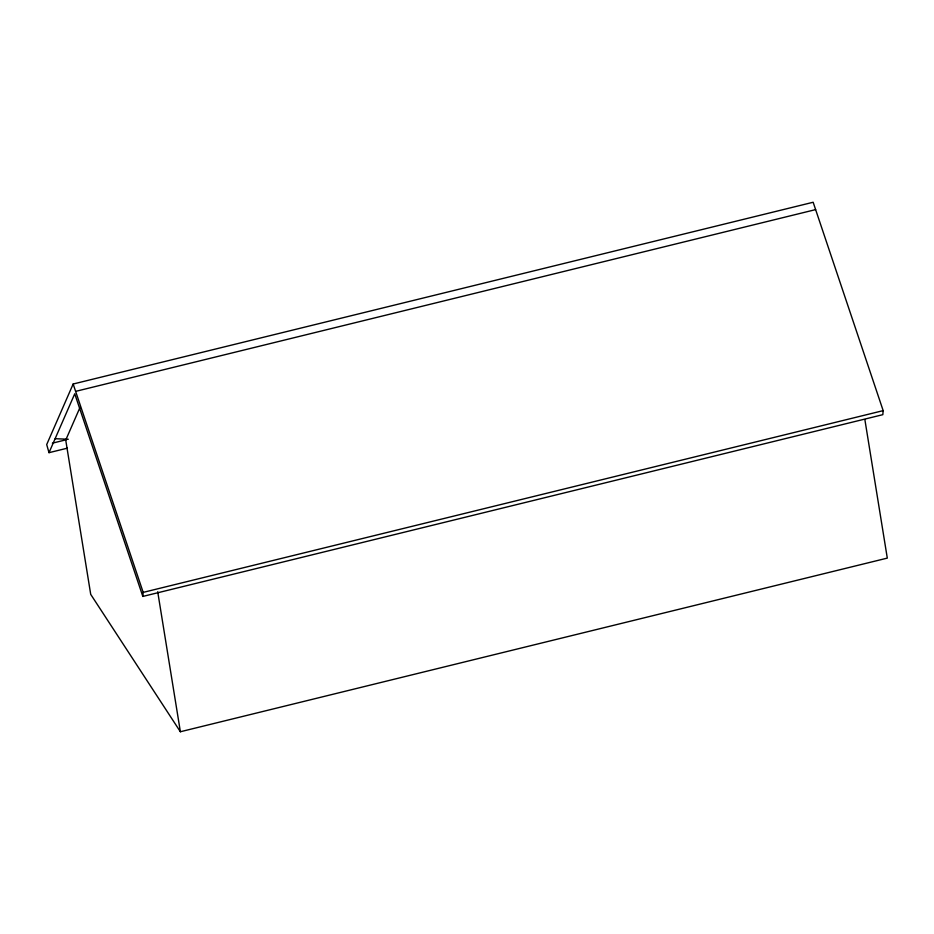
<?xml version="1.0" encoding="UTF-8"?>
<svg xmlns="http://www.w3.org/2000/svg" width="934" height="934" viewBox="0 0 934 934"><rect width="100%" height="100%" fill="white"/><g stroke="black" fill="none" stroke-linecap="round" stroke-linejoin="round"><path stroke-width="1.4" d="M142.832 596.429L143.182 592.378L73.156 384.014L813.152 202.258L883.167 410.633L882.817 414.673L142.832 596.429L74.743 393.798L49.012 452.675L67.411 448.157M73.156 384.014L46.7 444.561L49.012 452.675M80.032 407.364L65.73 440.077L90.715 594.363L180.379 731.742L887.3 558.112L864.861 419.541M75.631 391.369L815.627 209.613M52.362 443.171L66.512 439.692M143.182 592.378L883.167 410.633M55.188 438.711L68.299 439.249M157.706 591.747L180.379 731.742"/></g></svg>
